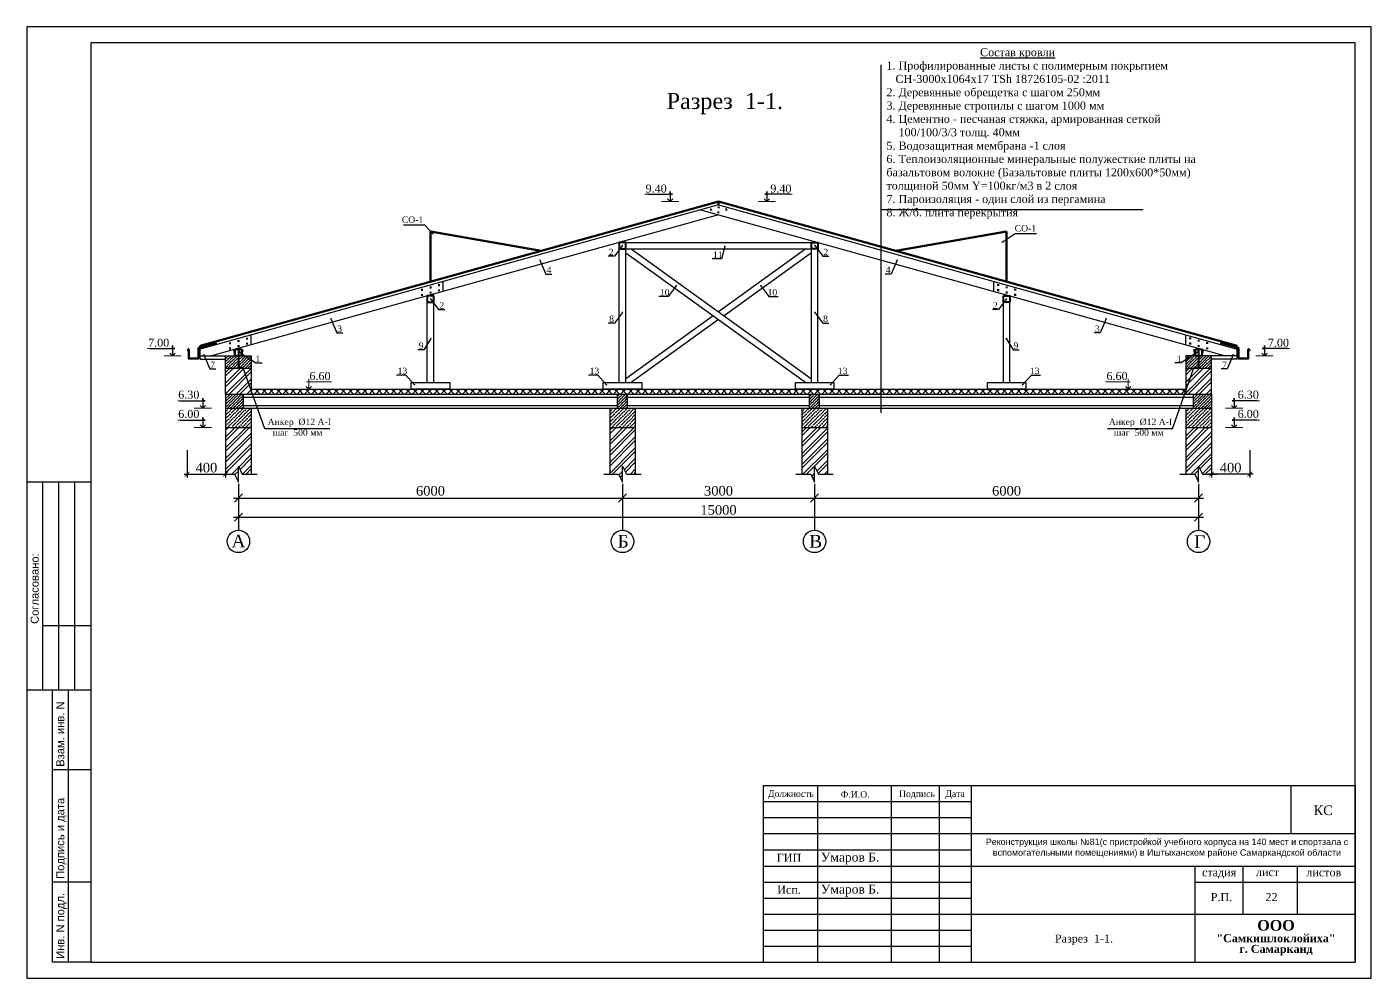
# Model space of a CAD drawing. Header units: millimetres. Extents: x 572274 to 2241483, y -888675 to -304135.
# Drawn here: x 1845292 to 1887292, y -645507 to -615807 of the extents above; entities that cross this region are included whole.
import ezdxf

# ---------------------------------------------------------------- set-up
doc = ezdxf.new("R2010")
doc.units = ezdxf.units.MM
doc.linetypes.add('ACAD_ISO02W100', pattern=[15, 12, -3])
for name, color, linetype, lineweight in [('план', 7, 'Continuous', 40), ('Размерные линии', 5, 'Continuous', 9), ('Размеры1', 253, 'Continuous', 15), ('стены', 250, 'Continuous', 30)]:
    doc.layers.add(name, color=color, linetype=linetype, lineweight=lineweight)
doc.layers.add('экспликация', color=162, linetype='Continuous')
doc.styles.add('arial', font='arial.ttf', dxfattribs={"height": 300})
doc.styles.add('Arial 3.', font='arial.ttf')
doc.styles.add('ISOCPEUR', font='isocpeui.ttf', dxfattribs={"height": 300})
doc.styles.get("Standard").update_dxf_attribs({"font": 'isocpeur.ttf'})
doc.styles.add('WMF-Times New Roman0', font='times.ttf')
doc.dimstyles.new('Copy(2) of ISO-25', dxfattribs={"dimtxt": 300, "dimasz": 180, "dimexe": 60, "dimexo": 0, "dimgap": 80, "dimtad": 1, "dimtxsty": 'Standard', "dimblk": 'ARCHTICK', "dimcen": 150, "dimdle": 60, "dimazin": 0, "dimtfac": 1, "dimtmove": 0, "dimatfit": 3, "dimfxl": 60, "dimarcsym": 0})
doc.dimstyles.new('ISO-25$0', dxfattribs={"dimtxt": 300, "dimasz": 200, "dimexe": 100, "dimexo": 300, "dimgap": 50, "dimtad": 1, "dimdec": 0, "dimtxsty": 'Standard', "dimblk": 'OBLIQUE', "dimcen": 250, "dimdle": 150, "dimadec": 0, "dimazin": 0, "dimtfac": 1, "dimtdec": 0, "dimtmove": 0, "dimatfit": 3, "dimldrblk": 'OBLIQUE', "dimfxl": 1.25, "dimarcsym": 0})
doc.dimstyles.new('Копия(2) ISO-25', dxfattribs={"dimtxt": 300, "dimasz": 200, "dimexe": 120, "dimexo": 50, "dimgap": 50, "dimtad": 1, "dimdec": 0, "dimtxsty": 'WMF-Times New Roman0', "dimblk": 'ARCHTICK', "dimcen": 0, "dimdle": 120, "dimclrt": 256, "dimadec": 0, "dimazin": 0, "dimtfac": 1, "dimtdec": 0, "dimtmove": 0, "dimatfit": 3, "dimldrblk": 'ARCHTICK', "dimfxl": 1.25, "dimarcsym": 0})
pattern_1 = [(45, (333589.32, -762445.53), (-168.379802, 168.379802), []), (45, (333701.57, -762445.53), (-168.379802, 168.379802), [])]

# ---------------------------------------------------------------- blocks, each defined once
blk = doc.blocks.new('shtamp cheti azu')
blk.add_line((455458, 81217), (457458, 81217))
at = {"lineweight": 25, "ltscale": 100}
for p, q in [((455958, 74717), (455958, 81217)), ((456458, 74717), (456458, 81217)), ((456958, 74717), (456958, 81217)), ((457458, 76717), (455958, 76717)), ((457458, 74702), (455458, 74702)), ((456258, 66217), (456258, 74717)), ((456758, 66217), (456758, 74717)), ((457458, 72217), (456258, 72217)), ((457458, 68717), (456258, 68717)), ((457458, 66217), (456258, 66217))]:
    blk.add_line(p, q, dxfattribs=at)
at = {"color": 1, "linetype": 'ACAD_ISO02W100', "lineweight": 5, "ltscale": 70, "char_height": 250, "attachment_point": 1, "rotation": 90, "style": 'arial'}
for s, insert in [('{\\fArial|b0|i0|c204|p34;Согласовано:}', (455576, 76776)), ('{\\fArial|b0|i0|c204|p34;Взам. инв. N}', (456376, 72315)), ('{\\fArial|b0|i0|c204|p34;Подпись и дата}', (456376, 68815)), ('{\\fArial|b0|i0|c204|p34;Инв. N подл.}', (456376, 66315))]:
    blk.add_mtext(s, dxfattribs=dict(at, insert=insert))
blk = doc.blocks.new('12')
at = {"color": 5, "lineweight": 30}
for p, q in [((4038680, 3054550), (4038680, 3049050)), ((4038680, 3054550), (4038680, 3049050)), ((4038680, 3054550), (4038680, 3049050)), ((4057180, 3054550), (4038680, 3054550)), ((4057180, 3054550), (4038680, 3054550)), ((4057180, 3054550), (4038680, 3054550)), ((4040380, 3054550), (4040380, 3049050)), ((4040380, 3054550), (4040380, 3049050)), ((4042680, 3054550), (4042680, 3049050)), ((4044180, 3054550), (4044180, 3049050)), ((4045180, 3054550), (4045180, 3049050)), ((4057180, 3049050), (4057180, 3054550)), ((4057180, 3054550), (4057180, 3049050)), ((4045180, 3054050), (4038680, 3054050)), ((4045180, 3053550), (4038680, 3053550)), ((4057180, 3053050), (4038680, 3053050)), ((4045180, 3052550), (4038680, 3052550)), ((4038680, 3052050), (4057180, 3052050)), ((4052180, 3049050), (4052180, 3052050)), ((4053680, 3050550), (4053680, 3052050)), ((4055380, 3050550), (4055380, 3052050)), ((4038680, 3051550), (4045180, 3051550)), ((4052180, 3051550), (4057180, 3051550)), ((4038680, 3051050), (4045180, 3051050)), ((4038680, 3050550), (4057180, 3050550)), ((4038680, 3050050), (4045180, 3050050)), ((4038680, 3049550), (4045180, 3049550)), ((4038680, 3049050), (4057180, 3049050))]:
    blk.add_line(p, q, dxfattribs=at)
blk = doc.blocks.new('_ArchTick')
at = {"color": 0, "linetype": 'ByBlock', "const_width": 0.15}
blk.add_lwpolyline([(-0.5, -0.5), (0.5, 0.5)], dxfattribs=at)
blk = doc.blocks.new('_Oblique')
at = {"color": 0, "linetype": 'ByBlock', "lineweight": -2}
blk.add_line((-0.5, -0.5), (0.5, 0.5), dxfattribs=at)
blk = doc.blocks.new('*D1215')
at = {"color": 0, "lineweight": -2, "transparency": 16777216}
for p, q in [((1851902, -630073), (1851902, -630667)), ((1863902, -630073), (1863902, -630667)), ((1851752, -630517), (1864052, -630517))]:
    blk.add_line(p, q, dxfattribs=at)
at = {"layer": 'Defpoints', "color": 0, "lineweight": 25, "transparency": 16777216}
for p in [(1851902, -629773), (1863902, -629773), (1863902, -630517)]:
    blk.add_point(p, dxfattribs=at)
at = {"color": 0, "lineweight": -2, "transparency": 16777216, "xscale": 250, "yscale": 250, "zscale": 250, "rotation": 180}
blk.add_blockref('_Oblique', (1851902, -630517), dxfattribs=at)
at = {"color": 0, "lineweight": -2, "transparency": 16777216, "xscale": 250, "yscale": 250, "zscale": 250}
blk.add_blockref('_Oblique', (1863902, -630517), dxfattribs=at)
at = {"color": 0, "lineweight": 25, "transparency": 16777216, "insert": (1857902, -630294), "char_height": 300, "attachment_point": 5, "style": 'WMF-Times New Roman0'}
blk.add_mtext('6000', dxfattribs=at)
blk = doc.blocks.new('*D1216')
at = {"color": 0, "lineweight": -2, "transparency": 16777216}
for p, q in [((1863902, -630073), (1863902, -630667)), ((1869902, -630073), (1869902, -630667)), ((1863752, -630517), (1870052, -630517))]:
    blk.add_line(p, q, dxfattribs=at)
at = {"layer": 'Defpoints', "color": 0, "lineweight": 25, "transparency": 16777216}
for p in [(1863902, -629773), (1869902, -629773), (1869902, -630517)]:
    blk.add_point(p, dxfattribs=at)
at = {"color": 0, "lineweight": -2, "transparency": 16777216, "xscale": 250, "yscale": 250, "zscale": 250, "rotation": 180}
blk.add_blockref('_Oblique', (1863902, -630517), dxfattribs=at)
at = {"color": 0, "lineweight": -2, "transparency": 16777216, "xscale": 250, "yscale": 250, "zscale": 250}
blk.add_blockref('_Oblique', (1869902, -630517), dxfattribs=at)
at = {"color": 0, "lineweight": 25, "transparency": 16777216, "insert": (1866902, -630294), "char_height": 300, "attachment_point": 5, "style": 'WMF-Times New Roman0'}
blk.add_mtext('3000', dxfattribs=at)
blk = doc.blocks.new('*D1217')
at = {"color": 0, "lineweight": -2, "transparency": 16777216}
for p, q in [((1869902, -630073), (1869902, -630667)), ((1881902, -630073), (1881902, -630667)), ((1869752, -630517), (1882052, -630517))]:
    blk.add_line(p, q, dxfattribs=at)
at = {"layer": 'Defpoints', "color": 0, "lineweight": 25, "transparency": 16777216}
for p in [(1869902, -629773), (1881902, -629773), (1881902, -630517)]:
    blk.add_point(p, dxfattribs=at)
at = {"color": 0, "lineweight": -2, "transparency": 16777216, "xscale": 250, "yscale": 250, "zscale": 250, "rotation": 180}
blk.add_blockref('_Oblique', (1869902, -630517), dxfattribs=at)
at = {"color": 0, "lineweight": -2, "transparency": 16777216, "xscale": 250, "yscale": 250, "zscale": 250}
blk.add_blockref('_Oblique', (1881902, -630517), dxfattribs=at)
at = {"color": 0, "lineweight": 25, "transparency": 16777216, "insert": (1875902, -630294), "char_height": 300, "attachment_point": 5, "style": 'WMF-Times New Roman0'}
blk.add_mtext('6000', dxfattribs=at)
blk = doc.blocks.new('*D931')
at = {"color": 0, "lineweight": -2, "transparency": 16777216}
for p, q in [((1851902, -630670), (1851902, -631265)), ((1881902, -630670), (1881902, -631265)), ((1851752, -631115), (1882052, -631115))]:
    blk.add_line(p, q, dxfattribs=at)
at = {"layer": 'Defpoints', "color": 0, "lineweight": 25, "transparency": 16777216}
for p in [(1851902, -630370), (1881902, -630370), (1881902, -631115)]:
    blk.add_point(p, dxfattribs=at)
at = {"color": 0, "lineweight": -2, "transparency": 16777216, "xscale": 250, "yscale": 250, "zscale": 250, "rotation": 180}
blk.add_blockref('_Oblique', (1851902, -631115), dxfattribs=at)
at = {"color": 0, "lineweight": -2, "transparency": 16777216, "xscale": 250, "yscale": 250, "zscale": 250}
blk.add_blockref('_Oblique', (1881902, -631115), dxfattribs=at)
at = {"color": 0, "lineweight": 25, "transparency": 16777216, "insert": (1866902, -630892), "char_height": 300, "attachment_point": 5, "style": 'WMF-Times New Roman0'}
blk.add_mtext('15000', dxfattribs=at)
blk = doc.blocks.new('*D929')
at = {"color": 0, "lineweight": -2, "transparency": 16777216}
for p, q in [((1850302, -629025), (1850302, -629873)), ((1851502, -629025), (1851502, -629873)), ((1850202, -629773), (1851602, -629773))]:
    blk.add_line(p, q, dxfattribs=at)
at = {"layer": 'Defpoints', "color": 0, "lineweight": 25, "transparency": 16777216}
for p in [(1850302, -628975), (1851502, -628975), (1851502, -629773)]:
    blk.add_point(p, dxfattribs=at)
at = {"color": 0, "lineweight": -2, "transparency": 16777216, "xscale": 150, "yscale": 150, "zscale": 150, "rotation": 180}
blk.add_blockref('_ArchTick', (1850302, -629773), dxfattribs=at)
at = {"color": 0, "lineweight": -2, "transparency": 16777216, "xscale": 150, "yscale": 150, "zscale": 150}
blk.add_blockref('_ArchTick', (1851502, -629773), dxfattribs=at)
at = {"transparency": 16777216, "insert": (1850902, -629570), "char_height": 300, "attachment_point": 5, "style": 'WMF-Times New Roman0'}
blk.add_mtext('400', dxfattribs=at)
blk = doc.blocks.new('*D930')
at = {"color": 0, "lineweight": -2, "transparency": 16777216}
for p, q in [((1882302, -629025), (1882302, -629873)), ((1883502, -629025), (1883502, -629873)), ((1883602, -629773), (1882202, -629773))]:
    blk.add_line(p, q, dxfattribs=at)
at = {"layer": 'Defpoints', "color": 0, "lineweight": 25, "transparency": 16777216}
for p in [(1882302, -628975), (1883502, -628975), (1882302, -629773)]:
    blk.add_point(p, dxfattribs=at)
at = {"color": 0, "lineweight": -2, "transparency": 16777216, "xscale": 150, "yscale": 150, "zscale": 150, "rotation": 180}
blk.add_blockref('_ArchTick', (1882302, -629773), dxfattribs=at)
at = {"color": 0, "lineweight": -2, "transparency": 16777216, "xscale": 150, "yscale": 150, "zscale": 150}
blk.add_blockref('_ArchTick', (1883502, -629773), dxfattribs=at)
at = {"transparency": 16777216, "insert": (1882902, -629570), "char_height": 300, "attachment_point": 5, "style": 'WMF-Times New Roman0'}
blk.add_mtext('400', dxfattribs=at)

msp = doc.modelspace()

# ---------------------------------------------------------------- hatches: boundary and pattern name
at = {"ltscale": 10}
h = msp.add_hatch(dxfattribs=at)
h.set_pattern_fill('ANSI36', color=0, scale=20)
h.set_pattern_definition([(45, (-2329056.54, 533200.134), (33.6759605, 123.4785217), [158.75, -31.75, 0, -31.75])])
h.paths.add_polyline_path([(1852302.248, -626474.189), (1852302.248, -626074.189), (1851502.248, -626074.189), (1851502.248, -626474.189)])
h = msp.add_hatch(dxfattribs=at)
h.set_pattern_fill('ANSI36', color=0, scale=20)
h.set_pattern_definition([(45, (-2299056.54, 533200.134), (33.6759605, 123.4785217), [158.75, -31.75, 0, -31.75])])
h.paths.add_polyline_path([(1882302.248, -626474.189), (1882302.248, -626074.189), (1881502.248, -626074.189), (1881502.248, -626474.189)])
h = msp.add_hatch(dxfattribs=at)
h.set_pattern_fill('ANSI32', color=0, scale=25)
h.set_pattern_definition(pattern_1)
h.paths.add_polyline_path([(1852302.248, -626474.189), (1851502.248, -626474.189), (1851502.248, -627274.189), (1852302.248, -627274.189)])
h = msp.add_hatch(dxfattribs=at)
h.set_pattern_fill('ANSI32', color=0, scale=25)
h.set_pattern_definition(pattern_1)
h.paths.add_polyline_path([(1882302.248, -626474.189), (1881502.248, -626474.189), (1881502.248, -627274.189), (1882302.248, -627274.189)])
h = msp.add_hatch(dxfattribs=at)
h.set_pattern_fill('ANSI36', color=0, scale=20)
h.set_pattern_definition([(45, (-2329056.54, 531960.134), (33.6759605, 123.4785217), [158.75, -31.75, 0, -31.75])])
h.paths.add_polyline_path([(1852062.248, -627714.189), (1852062.248, -627274.189), (1851502.248, -627274.189), (1851502.248, -627714.189)])
at = {"ltscale": 15}
h = msp.add_hatch(dxfattribs=at)
h.set_pattern_fill('ANSI37', color=256, scale=50)
h.set_pattern_definition([(45, (333589.32, -762445.53), (-112.253202, 112.253202), []), (135, (333589.32, -762445.53), (-112.253202, -112.253202), [])])
edge = h.paths.add_edge_path()
edge.add_line((1881502.248, -627274.189), (1881502.248, -627114.189))
edge.add_line((1881502.248, -627114.189), (1852302.248, -627114.189))
edge.add_line((1852302.248, -627114.189), (1852302.248, -627274.189))
edge.add_line((1852302.248, -627274.189), (1881464.889, -627274.189))
at = {"ltscale": 10}
h = msp.add_hatch(dxfattribs=at)
h.set_pattern_fill('ANSI36', color=0, scale=20)
h.set_pattern_definition([(45, (-2317056.54, 531960.134), (33.6759605, 123.4785217), [158.75, -31.75, 0, -31.75])])
h.paths.add_polyline_path([(1864062.248, -627714.189), (1864062.248, -627274.189), (1863742.248, -627274.189), (1863742.248, -627714.189)])
h = msp.add_hatch(dxfattribs=at)
h.set_pattern_fill('ANSI36', color=0, scale=20)
h.set_pattern_definition([(45, (-2311056.54, 531960.134), (33.6759605, 123.4785217), [158.75, -31.75, 0, -31.75])])
h.paths.add_polyline_path([(1870062.248, -627714.189), (1870062.248, -627274.189), (1869742.248, -627274.189), (1869742.248, -627714.189)])
h = msp.add_hatch(dxfattribs=at)
h.set_pattern_fill('ANSI36', color=0, scale=20)
h.set_pattern_definition([(45, (-2298816.54, 531960.134), (33.6759605, 123.4785217), [158.75, -31.75, 0, -31.75])])
h.paths.add_polyline_path([(1882302.248, -627714.189), (1882302.248, -627274.189), (1881742.248, -627274.189), (1881742.248, -627714.189)])
h = msp.add_hatch(dxfattribs=at)
h.set_pattern_fill('ANSI36', color=0, scale=25)
h.set_pattern_definition([(45, (-2329056.54, 531960.13), (42.0949506, 154.3481521), [198.4375, -39.6875, 0, -39.6875])])
h.paths.add_polyline_path([(1852302.248, -627714.189), (1851502.248, -627714.189), (1851502.248, -628314.189), (1852302.248, -628314.189)])
h = msp.add_hatch(dxfattribs=at)
h.set_pattern_fill('ANSI36', color=0, scale=25)
h.set_pattern_definition([(45, (-2317056.54, 531960.13), (42.0949506, 154.3481521), [198.4375, -39.6875, 0, -39.6875])])
h.paths.add_polyline_path([(1864302.248, -627714.189), (1863502.248, -627714.189), (1863502.248, -628314.189), (1864302.248, -628314.189)])
h = msp.add_hatch(dxfattribs=at)
h.set_pattern_fill('ANSI36', color=0, scale=25)
h.set_pattern_definition([(45, (-2311056.54, 531960.13), (42.0949506, 154.3481521), [198.4375, -39.6875, 0, -39.6875])])
h.paths.add_polyline_path([(1870302.248, -627714.189), (1869502.248, -627714.189), (1869502.248, -628314.189), (1870302.248, -628314.189)])
h = msp.add_hatch(dxfattribs=at)
h.set_pattern_fill('ANSI36', color=0, scale=25)
h.set_pattern_definition([(45, (-2298816.54, 531960.13), (42.0949506, 154.3481521), [198.4375, -39.6875, 0, -39.6875])])
h.paths.add_polyline_path([(1882302.248, -627714.189), (1881502.248, -627714.189), (1881502.248, -628314.189), (1882302.248, -628314.189)])
h = msp.add_hatch(dxfattribs=at)
h.set_pattern_fill('ANSI32', color=0, scale=25)
h.set_pattern_definition(pattern_1)
edge = h.paths.add_edge_path()
edge.add_line((1851502.248, -628355.529), (1851502.248, -629772.794))
edge.add_line((1851502.248, -629772.794), (1851781.983, -629772.794))
edge.add_line((1851781.983, -629772.794), (1851902.248, -630021.592))
edge.add_line((1851902.248, -630021.592), (1851902.248, -629523.997))
edge.add_line((1851902.248, -629523.997), (1852022.514, -629772.794))
edge.add_line((1852022.514, -629772.794), (1852302.248, -629772.794))
edge.add_line((1852302.248, -629772.794), (1852302.248, -628314.189))
edge.add_line((1852302.248, -628314.189), (1851502.248, -628314.189))
h = msp.add_hatch(dxfattribs=at)
h.set_pattern_fill('ANSI32', color=0, scale=25)
h.set_pattern_definition(pattern_1)
edge = h.paths.add_edge_path()
edge.add_line((1863502.248, -628335.529), (1863502.248, -629772.794))
edge.add_line((1863502.248, -629772.794), (1863781.983, -629772.794))
edge.add_line((1863781.983, -629772.794), (1863902.248, -630021.592))
edge.add_line((1863902.248, -630021.592), (1863902.248, -629523.997))
edge.add_line((1863902.248, -629523.997), (1864022.514, -629772.794))
edge.add_line((1864022.514, -629772.794), (1864302.248, -629772.794))
edge.add_line((1864302.248, -629772.794), (1864302.248, -628314.189))
edge.add_line((1864302.248, -628314.189), (1863502.248, -628314.189))
h = msp.add_hatch(dxfattribs=at)
h.set_pattern_fill('ANSI32', color=0, scale=25)
h.set_pattern_definition(pattern_1)
edge = h.paths.add_edge_path()
edge.add_line((1869502.248, -628514.189), (1869502.248, -629772.794))
edge.add_line((1869502.248, -629772.794), (1869781.983, -629772.794))
edge.add_line((1869781.983, -629772.794), (1869902.248, -630021.592))
edge.add_line((1869902.248, -630021.592), (1869902.248, -629523.997))
edge.add_line((1869902.248, -629523.997), (1870022.514, -629772.794))
edge.add_line((1870022.514, -629772.794), (1870302.248, -629772.794))
edge.add_line((1870302.248, -629772.794), (1870302.248, -628314.189))
edge.add_line((1870302.248, -628314.189), (1869502.248, -628314.189))
h = msp.add_hatch(dxfattribs=at)
h.set_pattern_fill('ANSI32', color=0, scale=25)
h.set_pattern_definition(pattern_1)
edge = h.paths.add_edge_path()
edge.add_line((1881502.248, -628514.189), (1881502.248, -629772.794))
edge.add_line((1881502.248, -629772.794), (1881781.983, -629772.794))
edge.add_line((1881781.983, -629772.794), (1881902.248, -630021.592))
edge.add_line((1881902.248, -630021.592), (1881902.248, -629523.997))
edge.add_line((1881902.248, -629523.997), (1882022.514, -629772.794))
edge.add_line((1882022.514, -629772.794), (1882302.248, -629772.794))
edge.add_line((1882302.248, -629772.794), (1882302.248, -628314.189))
edge.add_line((1882302.248, -628314.189), (1881502.248, -628314.189))

# ---------------------------------------------------------------- linework, layer by layer
at = {"color": 14, "lineweight": 50, "ltscale": 10}
for p, q in [((1866902.248, -621259.004), (1850702.248, -625764.965)), ((1866902.248, -621259.004), (1883102.248, -625764.965)), ((1866902.248, -621362.801), (1866902.248, -621259.004)), ((1861364.709, -622799.247), (1857902.248, -622194.746)), ((1857902.248, -622194.746), (1857902.248, -623762.316)), ((1872439.787, -622799.247), (1875902.248, -622194.746)), ((1875902.248, -622194.746), (1875902.248, -623762.316)), ((1850702.248, -625816.863), (1850702.248, -625764.965))]:
    msp.add_line(p, q, dxfattribs=at)
at = {"lineweight": 25}
for p, q in [((1866902.248, -621362.801), (1850702.248, -625868.761)), ((1866342.49, -621518.495), (1882742.724, -626080.149)), ((1866902.248, -621362.801), (1883102.248, -625868.761)), ((1866902.248, -621674.189), (1851061.772, -626080.149)), ((1866902.248, -621674.189), (1882742.724, -626080.149)), ((1863802.248, -626914.189), (1863802.248, -622536.441)), ((1864002.248, -626914.189), (1864002.248, -622536.441)), ((1864002.248, -622536.441), (1869802.248, -622536.441)), ((1864002.248, -622736.441), (1869802.248, -622736.441)), ((1864002.248, -622859.682), (1869631.152, -626914.189)), ((1864173.345, -622736.441), (1869802.248, -626790.948)), ((1869631.152, -622736.441), (1866902.248, -624702.074)), ((1869802.248, -622859.682), (1867073.345, -624825.315)), ((1869802.248, -626914.189), (1869802.248, -622536.441)), ((1870002.248, -626914.189), (1870002.248, -622536.441)), ((1858302.248, -624066.242), (1858302.248, -623754.854)), ((1875502.248, -624066.242), (1875502.248, -623754.854)), ((1857802.248, -626914.189), (1857802.248, -624205.315)), ((1858002.248, -626914.189), (1858002.248, -624205.315)), ((1875802.248, -626914.189), (1875802.248, -624205.315)), ((1876002.248, -626914.189), (1876002.248, -624205.315)), ((1866731.152, -624825.315), (1864002.248, -626790.948)), ((1866902.248, -624948.556), (1864173.345, -626914.189)), ((1852302.248, -625735.116), (1852302.248, -625423.728)), ((1881502.248, -625735.116), (1881502.248, -625423.728)), ((1883102.248, -626180.149), (1883102.248, -625764.965)), ((1850702.248, -626180.149), (1850702.248, -625816.863)), ((1850702.248, -626080.149), (1851502.248, -626080.149)), ((1850702.248, -626180.149), (1851502.248, -626180.149)), ((1850702.248, -626180.149), (1851502.248, -626180.149)), ((1851502.248, -627274.189), (1851502.248, -626074.189)), ((1851502.248, -626074.189), (1852302.248, -626074.189)), ((1852302.248, -626074.189), (1852302.248, -627274.189)), ((1882302.248, -626074.189), (1881502.248, -626074.189)), ((1881502.248, -626074.189), (1881502.248, -627274.189)), ((1882302.248, -627274.189), (1882302.248, -626074.189)), ((1883102.248, -626080.149), (1882302.248, -626080.149)), ((1883102.248, -626180.149), (1882302.248, -626180.149)), ((1852302.248, -626474.189), (1851502.248, -626474.189)), ((1882302.248, -626474.189), (1881502.248, -626474.189)), ((1851502.248, -627274.189), (1851502.248, -629772.794)), ((1851502.248, -627274.189), (1882302.248, -627274.189)), ((1852062.248, -627714.189), (1852062.248, -627274.189)), ((1852062.248, -627364.189), (1863742.248, -627364.189)), ((1852302.248, -627114.189), (1881502.248, -627114.189)), ((1863742.248, -627714.189), (1863742.248, -627274.189)), ((1864062.248, -627714.189), (1864062.248, -627274.189)), ((1864062.248, -627364.189), (1869742.248, -627364.189)), ((1869742.248, -627714.189), (1869742.248, -627274.189)), ((1870062.248, -627714.189), (1870062.248, -627274.189)), ((1870062.248, -627364.189), (1881742.248, -627364.189)), ((1881742.248, -627714.189), (1881742.248, -627274.189)), ((1882302.248, -627274.189), (1882302.248, -629772.794)), ((1851502.248, -627714.189), (1882302.248, -627714.189)), ((1852062.248, -627624.189), (1863742.248, -627624.189)), ((1852302.248, -627714.189), (1852302.248, -629772.794)), ((1863502.248, -627714.189), (1863502.248, -629772.794)), ((1864062.248, -627624.189), (1869742.248, -627624.189)), ((1864302.248, -627714.189), (1864302.248, -629772.794)), ((1869502.248, -627714.189), (1869502.248, -629772.794)), ((1870062.248, -627624.189), (1881742.248, -627624.189)), ((1870302.248, -627714.189), (1870302.248, -629772.794)), ((1881502.248, -627714.189), (1881502.248, -629772.794))]:
    msp.add_line(p, q, dxfattribs=at)
at = {"lineweight": 40, "ltscale": 10}
for p, q in [((1866638.438, -621509.887), (1866688.438, -621509.887)), ((1866663.438, -621484.887), (1866663.438, -621534.887)), ((1866877.248, -621440.68), (1866927.248, -621440.68)), ((1866877.248, -621596.31), (1866927.248, -621596.31)), ((1866902.248, -621415.68), (1866902.248, -621465.68)), ((1866902.248, -621621.31), (1866902.248, -621571.31)), ((1867166.058, -621509.887), (1867116.058, -621509.887)), ((1867141.058, -621484.887), (1867141.058, -621534.887)), ((1857611.894, -624014.459), (1857661.894, -624014.459)), ((1857636.894, -623989.459), (1857636.894, -624039.459)), ((1857877.248, -623940.652), (1857927.248, -623940.652)), ((1857877.248, -624102.55), (1857927.248, -624102.55)), ((1857902.248, -623915.652), (1857902.248, -623965.652)), ((1857902.248, -624077.55), (1857902.248, -624127.55)), ((1858142.602, -623866.844), (1858192.602, -623866.844)), ((1858142.602, -624028.743), (1858192.602, -624028.743)), ((1858167.602, -623841.844), (1858167.602, -623891.844)), ((1858167.602, -624003.743), (1858167.602, -624053.743)), ((1875661.894, -623866.844), (1875611.894, -623866.844)), ((1875661.894, -624028.743), (1875611.894, -624028.743)), ((1875636.894, -623841.844), (1875636.894, -623891.844)), ((1875636.894, -624003.743), (1875636.894, -624053.743)), ((1875927.248, -623940.652), (1875877.248, -623940.652)), ((1875927.248, -624102.55), (1875877.248, -624102.55)), ((1875902.248, -623915.652), (1875902.248, -623965.652)), ((1875902.248, -624077.55), (1875902.248, -624127.55)), ((1876192.602, -624014.459), (1876142.602, -624014.459)), ((1876167.602, -623989.459), (1876167.602, -624039.459)), ((1857611.894, -624176.357), (1857661.894, -624176.357)), ((1857636.894, -624151.357), (1857636.894, -624201.357)), ((1876192.602, -624176.357), (1876142.602, -624176.357)), ((1876167.602, -624151.357), (1876167.602, -624201.357)), ((1851611.894, -625683.333), (1851661.894, -625683.333)), ((1851636.894, -625658.333), (1851636.894, -625708.333)), ((1851877.248, -625609.526), (1851927.248, -625609.526)), ((1851877.248, -625771.424), (1851927.248, -625771.424)), ((1851902.248, -625584.526), (1851902.248, -625634.526)), ((1851902.248, -625746.424), (1851902.248, -625796.424)), ((1852142.602, -625535.719), (1852192.602, -625535.719)), ((1852142.602, -625697.617), (1852192.602, -625697.617)), ((1852167.602, -625510.719), (1852167.602, -625560.719)), ((1852167.602, -625672.617), (1852167.602, -625722.617)), ((1881661.894, -625535.719), (1881611.894, -625535.719)), ((1881661.894, -625697.617), (1881611.894, -625697.617)), ((1881636.894, -625510.719), (1881636.894, -625560.719)), ((1881636.894, -625672.617), (1881636.894, -625722.617)), ((1881927.248, -625609.526), (1881877.248, -625609.526)), ((1881927.248, -625771.424), (1881877.248, -625771.424)), ((1881902.248, -625584.526), (1881902.248, -625634.526)), ((1881902.248, -625746.424), (1881902.248, -625796.424)), ((1882192.602, -625683.333), (1882142.602, -625683.333)), ((1882167.602, -625658.333), (1882167.602, -625708.333)), ((1851611.894, -625845.231), (1851661.894, -625845.231)), ((1851636.894, -625820.231), (1851636.894, -625870.231)), ((1882192.602, -625845.231), (1882142.602, -625845.231)), ((1882167.602, -625820.231), (1882167.602, -625870.231))]:
    msp.add_line(p, q, dxfattribs=at)
at = {"color": 0, "lineweight": 40, "ltscale": 10}
for p, q in [((1851802.248, -626074.189), (1851764.621, -625884.655)), ((1851902.248, -625846.375), (1851902.248, -626449.518)), ((1852002.248, -626074.189), (1852041.654, -625875.699)), ((1881802.248, -626074.189), (1881762.843, -625875.699)), ((1881902.248, -625846.375), (1881902.248, -626449.518)), ((1882002.248, -626074.189), (1882039.876, -625884.655)), ((1851902.248, -626449.518), (1852046.666, -626449.518)), ((1881902.248, -626449.518), (1881757.831, -626449.518))]:
    msp.add_line(p, q, dxfattribs=at)
at = {"color": 5, "lineweight": 25}
for p, q in [((1852721.823, -628357.816), (1852046.666, -626449.518)), ((1881082.673, -628357.816), (1881757.831, -626449.518))]:
    msp.add_line(p, q, dxfattribs=at)
at = {"ltscale": 10}
for p, q in [((1851502.248, -628314.189), (1852302.248, -628314.189)), ((1863502.248, -628314.189), (1864302.248, -628314.189)), ((1869502.248, -628314.189), (1870302.248, -628314.189)), ((1881502.248, -628314.189), (1882302.248, -628314.189))]:
    msp.add_line(p, q, dxfattribs=at)
at = {"color": 5}
for p, q in [((1854752.428, -628357.816), (1852721.823, -628357.816)), ((1881082.673, -628357.816), (1879052.068, -628357.816))]:
    msp.add_line(p, q, dxfattribs=at)
at = {"color": 0, "linetype": 'ByBlock', "ltscale": 20}
for p, q in [((1851902.248, -630553.58), (1851902.248, -631523.146)), ((1863902.248, -630553.58), (1863902.248, -631523.146)), ((1869902.248, -630553.58), (1869902.248, -631523.146)), ((1881902.248, -630553.58), (1881902.248, -631523.146))]:
    msp.add_line(p, q, dxfattribs=at)
at = {"color": 5, "lineweight": 30}
msp.add_line((1884792.095, -641007.414), (1884792.095, -639507.414), dxfattribs=at)
at = {"lineweight": 25, "ltscale": 100}
msp.add_lwpolyline([(1845292.095, -645507.415), (1887292.095, -645507.415), (1887292.095, -615807.415), (1845292.095, -615807.415)], close=True, dxfattribs=at)
at = {"color": 1, "lineweight": 30}
msp.add_lwpolyline([(1847292.095, -645007.415), (1886792.095, -645007.415), (1886792.095, -616307.415), (1847292.095, -616307.415)], close=True, dxfattribs=at)
at = {"lineweight": 20, "ltscale": 100}
for points in [[(1865659.319, -621259.004), (1865122.054, -621259.004), (1865390.687, -621259.004), (1865473.244, -621176.447), (1865390.687, -621259.004), (1865308.13, -621176.447), (1865390.687, -621259.004), (1865390.687, -620944.739), (1865390.687, -621031.888), (1865459.58, -621031.888), (1864604.779, -621031.888)], [(1868145.177, -621259.004), (1868682.442, -621259.004), (1868413.81, -621259.004), (1868331.252, -621176.447), (1868413.81, -621259.004), (1868496.367, -621176.447), (1868413.81, -621259.004), (1868413.81, -620944.739), (1868413.81, -621031.888), (1868344.916, -621031.888), (1869199.717, -621031.888)], [(1850114.896, -626074.189), (1849577.632, -626074.189), (1849846.264, -626074.189), (1849928.821, -625991.632), (1849846.264, -626074.189), (1849763.707, -625991.632), (1849846.264, -626074.189), (1849846.264, -625759.924), (1849846.264, -625847.073), (1849915.158, -625847.073), (1849060.356, -625847.073)], [(1883689.6, -626074.189), (1884226.865, -626074.189), (1883958.232, -626074.189), (1883875.675, -625991.632), (1883958.232, -626074.189), (1884040.789, -625991.632), (1883958.232, -626074.189), (1883958.232, -625759.924), (1883958.232, -625847.073), (1883889.339, -625847.073), (1884744.14, -625847.073)], [(1853836.535, -627114.189), (1854373.8, -627114.189), (1854105.167, -627114.189), (1854022.61, -627031.632), (1854105.167, -627114.189), (1854187.724, -627031.632), (1854105.167, -627114.189), (1854105.167, -626799.924), (1854105.167, -626887.073), (1854036.274, -626887.073), (1854807.577, -626887.073)], [(1879967.961, -627114.189), (1879430.697, -627114.189), (1879699.329, -627114.189), (1879781.886, -627031.632), (1879699.329, -627114.189), (1879616.772, -627031.632), (1879699.329, -627114.189), (1879699.329, -626799.924), (1879699.329, -626887.073), (1879768.222, -626887.073), (1878996.92, -626887.073)], [(1851057.825, -627714.189), (1850520.561, -627714.189), (1850789.193, -627714.189), (1850871.75, -627631.632), (1850789.193, -627714.189), (1850706.636, -627631.632), (1850789.193, -627714.189), (1850789.193, -627399.924), (1850789.193, -627487.073), (1850858.086, -627487.073), (1850003.285, -627487.073)], [(1882746.671, -627714.189), (1883283.936, -627714.189), (1883015.303, -627714.189), (1882932.746, -627631.632), (1883015.303, -627714.189), (1883097.86, -627631.632), (1883015.303, -627714.189), (1883015.303, -627399.924), (1883015.303, -627487.073), (1882946.41, -627487.073), (1883801.211, -627487.073)], [(1851057.825, -628314.189), (1850520.561, -628314.189), (1850789.193, -628314.189), (1850871.75, -628231.632), (1850789.193, -628314.189), (1850706.636, -628231.632), (1850789.193, -628314.189), (1850789.193, -627999.924), (1850789.193, -628087.073), (1850858.086, -628087.073), (1850003.285, -628087.073)], [(1882746.671, -628314.189), (1883283.936, -628314.189), (1883015.303, -628314.189), (1882932.746, -628231.632), (1883015.303, -628314.189), (1883097.86, -628231.632), (1883015.303, -628314.189), (1883015.303, -627999.924), (1883015.303, -628087.073), (1882946.41, -628087.073), (1883801.211, -628087.073)]]:
    msp.add_lwpolyline(points, dxfattribs=at)
for points in [[(1864683.946, -621031.888), (1865459.58, -621031.888), (1865390.687, -621031.888), (1865390.687, -620944.739), (1865390.687, -621259.004), (1865473.244, -621176.447), (1865390.687, -621259.004), (1865308.13, -621176.447)], [(1869120.55, -621031.888), (1868344.916, -621031.888), (1868413.81, -621031.888), (1868413.81, -620944.739), (1868413.81, -621259.004), (1868331.252, -621176.447), (1868413.81, -621259.004), (1868496.367, -621176.447)], [(1849139.523, -625847.073), (1849915.158, -625847.073), (1849846.264, -625847.073), (1849846.264, -625759.924), (1849846.264, -626074.189), (1849928.821, -625991.632), (1849846.264, -626074.189), (1849763.707, -625991.632)], [(1884664.973, -625847.073), (1883889.339, -625847.073), (1883958.232, -625847.073), (1883958.232, -625759.924), (1883958.232, -626074.189), (1883875.675, -625991.632), (1883958.232, -626074.189), (1884040.789, -625991.632)], [(1850082.452, -627487.073), (1850858.086, -627487.073), (1850789.193, -627487.073), (1850789.193, -627399.924), (1850789.193, -627714.189), (1850871.75, -627631.632), (1850789.193, -627714.189), (1850706.636, -627631.632)], [(1883722.044, -627487.073), (1882946.41, -627487.073), (1883015.303, -627487.073), (1883015.303, -627399.924), (1883015.303, -627714.189), (1882932.746, -627631.632), (1883015.303, -627714.189), (1883097.86, -627631.632)], [(1850082.452, -628087.073), (1850858.086, -628087.073), (1850789.193, -628087.073), (1850789.193, -627999.924), (1850789.193, -628314.189), (1850871.75, -628231.632), (1850789.193, -628314.189), (1850706.636, -628231.632)], [(1883722.044, -628087.073), (1882946.41, -628087.073), (1883015.303, -628087.073), (1883015.303, -627999.924), (1883015.303, -628314.189), (1882932.746, -628231.632), (1883015.303, -628314.189), (1883097.86, -628231.632)], [(1851319.983, -629772.794), (1851781.983, -629772.794), (1851902.248, -630021.592), (1851902.248, -629523.997), (1852022.514, -629772.794), (1852484.514, -629772.794)], [(1863319.983, -629772.794), (1863781.983, -629772.794), (1863902.248, -630021.592), (1863902.248, -629523.997), (1864022.514, -629772.794), (1864484.514, -629772.794)], [(1869319.983, -629772.794), (1869781.983, -629772.794), (1869902.248, -630021.592), (1869902.248, -629523.997), (1870022.514, -629772.794), (1870484.514, -629772.794)], [(1881319.983, -629772.794), (1881781.983, -629772.794), (1881902.248, -630021.592), (1881902.248, -629523.997), (1882022.514, -629772.794), (1882484.514, -629772.794)]]:
    msp.add_lwpolyline(points)
at = {"lineweight": 40, "ltscale": 10}
for points in [[(1864002.248, -622536.441), (1863802.248, -622536.441), (1863802.248, -622736.441), (1864002.248, -622736.441)], [(1869802.248, -622536.441), (1870002.248, -622536.441), (1870002.248, -622736.441), (1869802.248, -622736.441)], [(1858002.248, -624205.315), (1857802.248, -624205.315), (1857802.248, -624405.315), (1858002.248, -624405.315)], [(1875802.248, -624205.315), (1876002.248, -624205.315), (1876002.248, -624405.315), (1875802.248, -624405.315)], [(1851802.248, -625874.189), (1852002.248, -625874.189), (1852002.248, -626074.189), (1851802.248, -626074.189)], [(1881802.248, -625874.189), (1882002.248, -625874.189), (1882002.248, -626074.189), (1881802.248, -626074.189)]]:
    msp.add_lwpolyline(points, close=True, dxfattribs=at)
at = {"color": 14, "lineweight": 50, "ltscale": 10}
for points in [[(1851214.407, -625674.408), (1850651.17, -625832.375), (1850651.17, -626164.425), (1850351.17, -626164.425), (1850351.17, -625873.94), (1850327.619, -625873.94), (1850327.619, -625933.407)], [(1882590.09, -625674.408), (1883153.326, -625832.375), (1883153.326, -626164.425), (1883453.326, -626164.425), (1883453.326, -625873.94), (1883476.877, -625873.94), (1883476.877, -625933.407)]]:
    msp.add_lwpolyline(points, dxfattribs=at)
at = {"color": 0}
for points in [[(1857302.248, -626914.189), (1858502.248, -626914.189), (1858502.248, -627114.189), (1857302.248, -627114.189)], [(1863302.248, -626914.189), (1864502.248, -626914.189), (1864502.248, -627114.189), (1863302.248, -627114.189)], [(1869302.248, -626914.189), (1870502.248, -626914.189), (1870502.248, -627114.189), (1869302.248, -627114.189)], [(1875302.248, -626914.189), (1876502.248, -626914.189), (1876502.248, -627114.189), (1875302.248, -627114.189)]]:
    msp.add_lwpolyline(points, close=True, dxfattribs=at)
at = {"lineweight": 25}
for centre in [(1851902.248, -631873.146), (1863902.248, -631873.146), (1869902.248, -631873.146), (1881902.248, -631873.146)]:
    msp.add_circle(centre, 350, dxfattribs=at)
at = {"layer": 'стены', "color": 0, "linetype": 'ByBlock', "lineweight": -2, "ltscale": 3}
for p, q in [((1871987.176, -627856.833), (1871987.176, -616989.284)), ((1871987.176, -621506.042), (1880168.294, -621506.042))]:
    msp.add_line(p, q, dxfattribs=at)

# ---------------------------------------------------------------- block references
for name, p in [('shtamp cheti azu', (1389834.528, -711223.918)), ('12', (-2170387.905, -3694057.772))]:
    msp.add_blockref(name, p)

# ---------------------------------------------------------------- texts
at = {"color": 0, "linetype": 'ByBlock'}
for s, insert, char_height, width, attachment_point, style in [('{\\fTimes New Roman|b0|i0|c204|p18;                               \\LСостав кровли\\l\\P1. Профилированные листы с полимерным покрытием \\P   СН-3000х1064х17 ТSh 18726105-02 :2011 \\P2. Деревянные обрещетка с шагом 250мм\\P3. Деревянные стропилы с шагом 1000 мм \\P4. Цементно - песчаная стяжка, армированная сеткой \\P    100/100/3/3 толщ. 40мм\\P5. Водозащитная мембрана -1 слоя\\P6. \\C256;Теплоизоляционные минеральные полужесткие плиты на базальтовом волокне (Базальтовые плиты 1200х600*50мм) толщиной 50мм \\fTimes New Roman|b0|i0|c0|p18;Y\\fTimes New Roman|b0|i0|c204|p18;=100кг/м3 в 2 слоя\\C0;    \\P7. Пароизоляция - один слой из пергамина\\P8. Ж/б. плита перекрытия}', (1872147.936, -616471.735), 250, 10946.60964, 1, 'Arial 3.'), ('{\\fArial|b0|i0|c204|p34;\\C256;Реконструкция школы №81(с пристройкой учебного корпуса на 140 мест и спортзала с вспомогательными помещениями) в Иштыханском районе Самаркандской области}', (1880914.333, -641153.87), 200, 11599.6853, 2, 'ISOCPEUR')]:
    msp.add_mtext(s, dxfattribs=dict(at, insert=insert, char_height=char_height, width=width, attachment_point=attachment_point, style=style))
at = {"color": 5, "char_height": 220, "width": 3830.21222, "attachment_point": 1, "style": 'WMF-Times New Roman0'}
for insert in [(1851754.189, -628039.133), (1878036.878, -628039.133)]:
    msp.add_mtext('\\pi653.16;    {\\H0.90909x; Анкер  Ø12 А-I\\P\\pi840.8;     шаг  500 мм}', dxfattribs=dict(at, insert=insert))
at = {"lineweight": 20, "ltscale": 100, "char_height": 400, "width": 396.73722, "attachment_point": 1, "style": 'WMF-Times New Roman0'}
for s, insert in [('А', (1851685.993, -631660.594)), ('Б', (1863747.589, -631668.588)), ('В', (1869735.063, -631668.588)), ('Г', (1881761.916, -631681.666))]:
    msp.add_mtext(s, dxfattribs=dict(at, insert=insert))
at = {"color": 1, "linetype": 'ByBlock', "ltscale": 30, "char_height": 200, "attachment_point": 5}
for s, insert, width in [('{\\fTimes New Roman|b0|i0|c204|p18;\\C256;Должность}', (1869161.613, -639782.04), 2025.66353), ('{\\fTimes New Roman|b0|i0|c204|p18;\\C256;Подпись}', (1873101.613, -639782.04), 1404.02516), ('{\\fTimes New Roman|b0|i0|c204|p18;\\C256;Дата}', (1874291.613, -639782.04), 1404.02516), ('{\\fTimes New Roman|b0|i0|c204|p18;\\C256;Ф\\fTimes New Roman|b0|i0|c161|p18;.\\fTimes New Roman|b0|i0|c204|p18;И\\fTimes New Roman|b0|i0|c161|p18;.\\fTimes New Roman|b0|i0|c204|p18;О\\fTimes New Roman|b0|i0|c161|p18;.}', (1871171.613, -639772.04), 1404.02516)]:
    msp.add_mtext(s, dxfattribs=dict(at, insert=insert, width=width))
at = {"attachment_point": 1}
for s, insert, char_height, width in [('{\\fTimes New Roman|b0|i0|c204|p18;КС}', (1885493.061, -640116.639), 300, 971.01286), ('{\\fTimes New Roman|b0|i0|c204|p18;стадия}', (1882008.527, -642080.996), 250, 1500), ('{\\fTimes New Roman|b0|i0|c204|p18;лист}', (1883694.446, -642073.644), 250, 1500), ('{\\fTimes New Roman|b0|i0|c204|p18;листов}', (1885269.933, -642080.996), 250, 1500), ('{\\fTimes New Roman|b0|i0|c204|p18;Р.П.           22}', (1882280.552, -642853.197), 250, 3122.91737)]:
    msp.add_mtext(s, dxfattribs=dict(at, insert=insert, char_height=char_height, width=width))
at = {"linetype": 'ByBlock', "ltscale": 30, "char_height": 250, "width": 1730.06259, "attachment_point": 5}
for s, insert in [('{\\fTimes New Roman|b0|i0|c204|p18;ГИП}', (1869104.632, -641752.04)), ('{\\fTimes New Roman|b0|i0|c204|p18;Исп.}', (1869104.632, -642752.04))]:
    msp.add_mtext(s, dxfattribs=dict(at, insert=insert))
at = {"color": 0, "char_height": 280, "width": 2199.70893, "attachment_point": 1, "style": 'WMF-Times New Roman0'}
for insert in [(1870097.45, -641588.896), (1870097.45, -642588.896)]:
    msp.add_mtext('Умаров Б.', dxfattribs=dict(at, insert=insert))
at = {"lineweight": 30, "insert": (1884319.592, -643692.549), "char_height": 250, "width": 5723.33111, "attachment_point": 2, "line_spacing_factor": 0.8, "style": 'Arial 3.'}
msp.add_mtext('{\\fTimes New Roman Cyr|b1|i0|c0|p18;\\H1.333x;\\C250;OOO\\fTimes New Roman Cyr|b1|i0|c204|p18; \\fTimes New Roman Cyr|b1|i0|c0|p18;\\P\\fTimes New Roman Cyr|b1|i0|c204|p18;\\H0.7502x;"Самкишлоклойиха" \\Pг. Самарканд}', dxfattribs=at)
at = {"layer": 'план', "linetype": 'Continuous', "lineweight": 0, "char_height": 250, "width": 7887.96231, "style": 'WMF-Times New Roman0'}
for s, insert, attachment_point in [('9.40', (1865283.879, -620729.997), 3), ('9.40', (1868520.618, -620729.997), 1), ('7.00', (1849739.456, -625545.182), 3), ('7.00', (1884065.041, -625545.182), 1), ('6.60', (1854780.657, -626582.703), 3), ('6.60', (1879023.84, -626582.703), 1), ('6.30', (1850682.385, -627165.182), 3), ('6.30', (1883122.112, -627165.182), 1), ('6.00', (1850682.385, -627765.182), 3), ('6.00', (1883122.112, -627765.182), 1)]:
    msp.add_mtext(s, dxfattribs=dict(at, insert=insert, attachment_point=attachment_point))
at = {"layer": 'Размеры1', "color": 0, "lineweight": 0, "ltscale": 100, "char_height": 200, "style": 'WMF-Times New Roman0'}
for s, insert, width, attachment_point in [('СО-1', (1857678.29, -621724.443), 1878.78778, 3), ('СО-1', (1876825.905, -621995.234), 1878.78778, 3), ('2', (1863474.532, -622736.139), 299.85375, 1), ('11', (1866728.594, -622819.735), 299.85375, 1), ('2', (1870329.965, -622736.139), 299.85375, 3), ('4', (1861679.569, -623291.877), 299.85375, 3), ('4', (1872124.927, -623291.877), 299.85375, 1), ('10', (1865068.595, -623992.739), 299.85375, 1), ('10', (1868735.902, -623992.739), 299.85375, 3), ('2', (1858329.965, -624405.013), 299.85375, 3), ('2', (1875474.532, -624405.013), 299.85375, 1), ('8', (1863484.532, -624825.013), 299.85375, 1), ('8', (1870319.965, -624825.013), 299.85375, 3), ('3', (1855139.569, -625131.877), 299.85375, 3), ('3', (1878664.927, -625131.877), 299.85375, 1), ('9', (1857534.532, -625659.45), 299.85375, 1), ('9', (1876269.965, -625659.45), 299.85375, 3), ('7', (1851171.066, -626258.279), 299.85375, 3), ('13', (1856874.532, -626448.811), 299.85375, 1), ('13', (1862874.532, -626448.811), 299.85375, 1), ('13', (1870929.965, -626448.811), 299.85375, 3), ('13', (1876929.965, -626448.811), 299.85375, 3), ('7', (1882633.431, -626258.279), 299.85375, 1)]:
    msp.add_mtext(s, dxfattribs=dict(at, insert=insert, width=width, attachment_point=attachment_point))
at = {"layer": 'Размеры1', "color": 0, "lineweight": 0, "ltscale": 100, "char_height": 200, "width": 299.85375}
for insert, attachment_point in [((1852584.429, -626067.305), 3), ((1881220.067, -626067.305), 1)]:
    msp.add_mtext('{\\fTimes New Roman|b0|i0|c204|p18;1}', dxfattribs=dict(at, insert=insert, attachment_point=attachment_point))
at = {"layer": 'экспликация', "color": 7, "ltscale": 50, "width": 17281.08825, "attachment_point": 1, "style": 'WMF-Times New Roman0'}
for s, insert, char_height in [('\\pi-1400,l1400,t1400;{\\C0;Разрез  1-1.}', (1865281.269, -617870.236), 500), ('\\pi-700,l700,t700;{\\C0;Разрез  1-1.}', (1877411.068, -644146.564), 250)]:
    msp.add_mtext(s, dxfattribs=dict(at, insert=insert, char_height=char_height))

# ---------------------------------------------------------------- dimensions: what is measured, and where the dimension line sits
at = {"color": 0}
dim = msp.add_linear_dim(base=(1851502.248, -629772.794), p1=(1850302.248, -628974.824), p2=(1851502.248, -628974.824), text='400', dimstyle='Копия(2) ISO-25', override={"dimasz": 150, "dimexe": 100, "dimdle": 100, "dimarcsym": 1}, dxfattribs=at)
dim.commit()
dim.dimension.update_dxf_attribs({"geometry": '*D929', "text_midpoint": (1850902.248, -629570.199)})
dim = msp.add_linear_dim(base=(1882302.248, -629772.794), p1=(1883502.248, -628974.824), p2=(1882302.248, -628974.824), angle=180, text='400', dimstyle='Копия(2) ISO-25', override={"dimasz": 150, "dimexe": 100, "dimdle": 100, "dimarcsym": 1}, dxfattribs=at)
dim.commit()
dim.dimension.update_dxf_attribs({"geometry": '*D930', "text_midpoint": (1882902.248, -629570.199)})
at = {"lineweight": 25}
for base, p1, p2, text, override, picture, middle in [((1863902.248, -630516.649), (1851902.248, -629772.794), (1863902.248, -629772.794), '6000', {"dimasz": 250, "dimexe": 150, "dimgap": 70, "dimtxsty": 'WMF-Times New Roman0', "dimfxl": 600, "dimarcsym": 1}, '*D1215', (1857902.248, -630294.054)), ((1869902.248, -630516.649), (1863902.248, -629772.794), (1869902.248, -629772.794), '3000', {"dimasz": 250, "dimexe": 150, "dimgap": 70, "dimtxsty": 'WMF-Times New Roman0', "dimtmove": 1, "dimfxl": 600, "dimarcsym": 1}, '*D1216', (1866902.248, -630294.054)), ((1881902.248, -630516.649), (1869902.248, -629772.794), (1881902.248, -629772.794), '6000', {"dimasz": 250, "dimexe": 150, "dimgap": 70, "dimtxsty": 'WMF-Times New Roman0', "dimtmove": 1, "dimfxl": 600, "dimarcsym": 1}, '*D1217', (1875902.248, -630294.054)), ((1881902.248, -631114.99), (1851902.248, -630369.722), (1881902.248, -630369.722), '15000', {"dimasz": 250, "dimexe": 150, "dimgap": 70, "dimtxsty": 'WMF-Times New Roman0', "dimtmove": 1, "dimfxl": 600, "dimarcsym": 1}, '*D931', (1866902.248, -630892.395))]:
    dim = msp.add_linear_dim(base=base, p1=p1, p2=p2, text=text, dimstyle='ISO-25$0', override=override, dxfattribs=at)
    dim.commit()
    dim.dimension.update_dxf_attribs({"geometry": picture, "text_midpoint": middle})

# ---------------------------------------------------------------- leaders
at = {"layer": 'Размерные линии', "color": 0, "lineweight": 0, "ltscale": 25}
for points, override in [([(1857973.596, -622268.211), (1857724.737, -621994.019), (1857061.543, -621994.056)], {"dimasz": 180, "dimtad": 0, "dimldrblk": 'DotSmall'}), ([(1875768.154, -622533.768), (1876174.068, -622259.576), (1876837.261, -622259.613)], {"dimasz": 180, "dimtad": 0, "dimldrblk": 'DotSmall'}), ([(1863897.005, -622633.791), (1863648.324, -622966.791), (1863458.215, -622966.806)], {"dimasz": 200, "dimtad": 0, "dimldrblk": 'DotSmall'}), ([(1867101.068, -622660.391), (1866992.385, -623050.388), (1866701.067, -623050.403)], {"dimasz": 200, "dimtad": 0, "dimldrblk": 'DotSmall'}), ([(1869907.491, -622633.791), (1870156.173, -622966.791), (1870346.281, -622966.806)], {"dimasz": 200, "dimtad": 0, "dimldrblk": 'DotSmall'}), ([(1861323.428, -623090.391), (1861505.777, -623532.53), (1861695.886, -623532.545)], {"dimasz": 200, "dimtad": 0, "dimldrblk": 'DotSmall'}), ([(1872481.068, -623090.391), (1872298.719, -623532.53), (1872108.61, -623532.545)], {"dimasz": 200, "dimtad": 0, "dimldrblk": 'DotSmall'}), ([(1865581.068, -623890.391), (1865332.387, -624223.391), (1865041.068, -624223.407)], {"dimasz": 200, "dimtad": 0, "dimldrblk": 'DotSmall'}), ([(1868223.428, -623890.391), (1868472.11, -624223.391), (1868763.428, -624223.407)], {"dimasz": 200, "dimtad": 0, "dimldrblk": 'DotSmall'}), ([(1857907.491, -624302.665), (1858156.173, -624635.665), (1858346.281, -624635.681)], {"dimasz": 200, "dimtad": 0, "dimldrblk": 'DotSmall'}), ([(1875897.005, -624302.665), (1875648.324, -624635.665), (1875458.215, -624635.681)], {"dimasz": 200, "dimtad": 0, "dimldrblk": 'DotSmall'}), ([(1854793.428, -624920.391), (1854975.777, -625362.53), (1855165.886, -625362.545)], {"dimasz": 200, "dimtad": 0, "dimldrblk": 'DotSmall'}), ([(1863897.005, -624722.665), (1863648.324, -625055.665), (1863458.215, -625055.681)], {"dimasz": 200, "dimtad": 0, "dimldrblk": 'DotSmall'}), ([(1869907.491, -624722.665), (1870156.173, -625055.665), (1870346.281, -625055.681)], {"dimasz": 200, "dimtad": 0, "dimldrblk": 'DotSmall'}), ([(1879011.068, -624920.391), (1878828.719, -625362.53), (1878638.61, -625362.545)], {"dimasz": 200, "dimtad": 0, "dimldrblk": 'DotSmall'}), ([(1857913.428, -625540.391), (1857698.324, -625890.102), (1857508.215, -625890.118)], {"dimasz": 200, "dimtad": 0, "dimldrblk": 'DotSmall'}), ([(1875891.068, -625540.391), (1876106.173, -625890.102), (1876296.281, -625890.118)], {"dimasz": 200, "dimtad": 0, "dimldrblk": 'DotSmall'}), ([(1850824.924, -626046.793), (1851007.274, -626488.932), (1851197.382, -626488.947)], {"dimasz": 200, "dimtad": 0, "dimldrblk": 'DotSmall'}), ([(1851937.127, -625964.957), (1852450.637, -626297.957), (1852640.746, -626297.973)], {"dimasz": 200, "dimtad": 0, "dimldrblk": 'DotSmall'}), ([(1881867.369, -625964.957), (1881353.859, -626297.957), (1881163.75, -626297.973)], {"dimasz": 200, "dimtad": 0, "dimldrblk": 'DotSmall'}), ([(1882979.572, -626046.793), (1882797.223, -626488.932), (1882607.114, -626488.947)], {"dimasz": 200, "dimtad": 0, "dimldrblk": 'DotSmall'}), ([(1857401.068, -626980.391), (1857128.324, -626679.463), (1856841.068, -626679.478)], {"dimasz": 200, "dimtad": 0, "dimldrblk": 'DotSmall'}), ([(1863401.068, -626980.391), (1863128.324, -626679.463), (1862841.068, -626679.478)], {"dimasz": 200, "dimtad": 0, "dimldrblk": 'DotSmall'}), ([(1870403.428, -626980.391), (1870676.173, -626679.463), (1870963.428, -626679.478)], {"dimasz": 200, "dimtad": 0, "dimldrblk": 'DotSmall'}), ([(1876403.428, -626980.391), (1876676.173, -626679.463), (1876963.428, -626679.478)], {"dimasz": 200, "dimtad": 0, "dimldrblk": 'DotSmall'})]:
    msp.add_leader(points, dimstyle='Copy(2) of ISO-25', override=override, dxfattribs=at)

doc.saveas('drawing.dxf')
